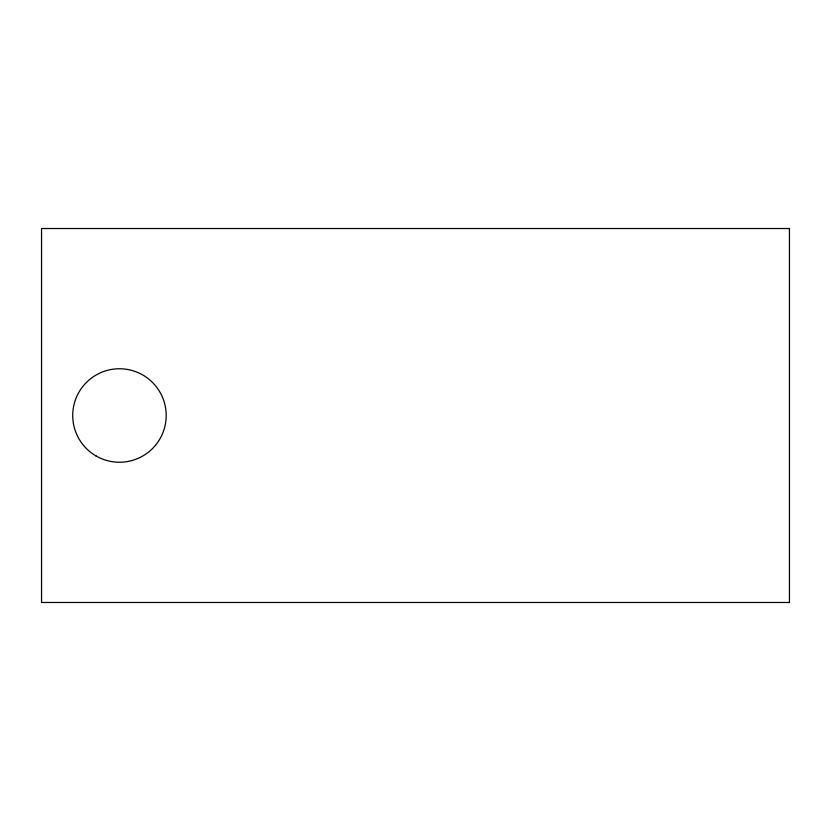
<?xml version="1.0" encoding="UTF-8"?>
<svg xmlns="http://www.w3.org/2000/svg" width="831" height="831" viewBox="0 0 831 831"><rect width="100%" height="100%" fill="white"/><g stroke="black" fill="none" stroke-linecap="round" stroke-linejoin="round"><path stroke-width="1.25" d="M789.45 228.525L41.55 228.525L41.55 602.475L789.45 602.475L789.45 228.525M96.084 455.98A46.744 46.744 0 0 0 166.2 415.5A46.744 46.744 0 0 0 96.084 375.02A46.744 46.744 0 0 0 96.084 455.98"/></g></svg>
